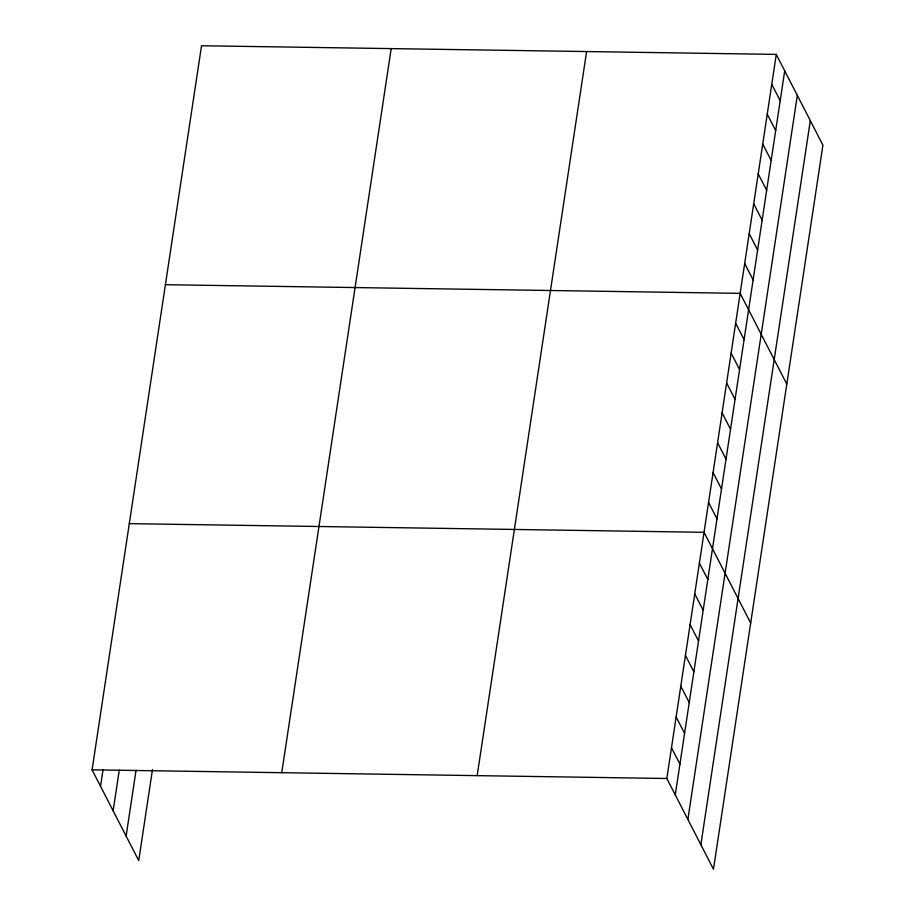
<?xml version="1.0" encoding="UTF-8"?>
<svg xmlns="http://www.w3.org/2000/svg" width="915" height="915" viewBox="0 0 915 915"><rect width="100%" height="100%" fill="white"/><g stroke="black" fill="none" stroke-linecap="round" stroke-linejoin="round"><path stroke-width="1.37" d="M152.462 769.664L138.725 860.592L92.083 769.835L201.529 45.75L776.275 54.408L822.917 145.165L713.471 869.25L666.841 778.493L776.275 54.408M100.524 786.26L103.063 769.469M113.128 810.782L119.259 770.224M126.121 836.058L136.049 770.316M281.751 772.695L391.197 48.609M477.173 775.634L586.606 51.549M675.27 794.918L784.715 70.832M687.886 819.451L797.32 95.366M700.867 844.717L810.313 120.631M165.409 284.702L740.166 293.36L786.797 384.117M129.29 523.643L704.047 532.313L750.689 623.058M92.083 769.835L666.841 778.493M771.757 84.283L780.198 100.696M767.25 114.146L775.68 130.571M762.733 144.021L771.173 160.434M758.215 173.884L766.656 190.309M753.708 203.759L762.138 220.172M749.191 233.622L757.631 250.047M744.673 263.497L753.114 279.91M735.649 323.224L744.089 339.648M731.131 353.099L739.572 369.511M726.613 382.962L735.054 399.386M722.107 412.837L730.536 429.249M717.589 442.7L726.03 459.124M713.071 472.575L721.512 488.987M708.565 502.438L716.994 518.862M699.392 563.08L707.833 579.504M694.748 593.858L703.178 610.271M690.093 624.625L698.534 641.049M685.438 655.403L693.879 671.827M680.794 686.181L689.224 702.594M676.139 716.948L684.58 733.373M671.484 747.727L679.925 764.139"/></g></svg>
